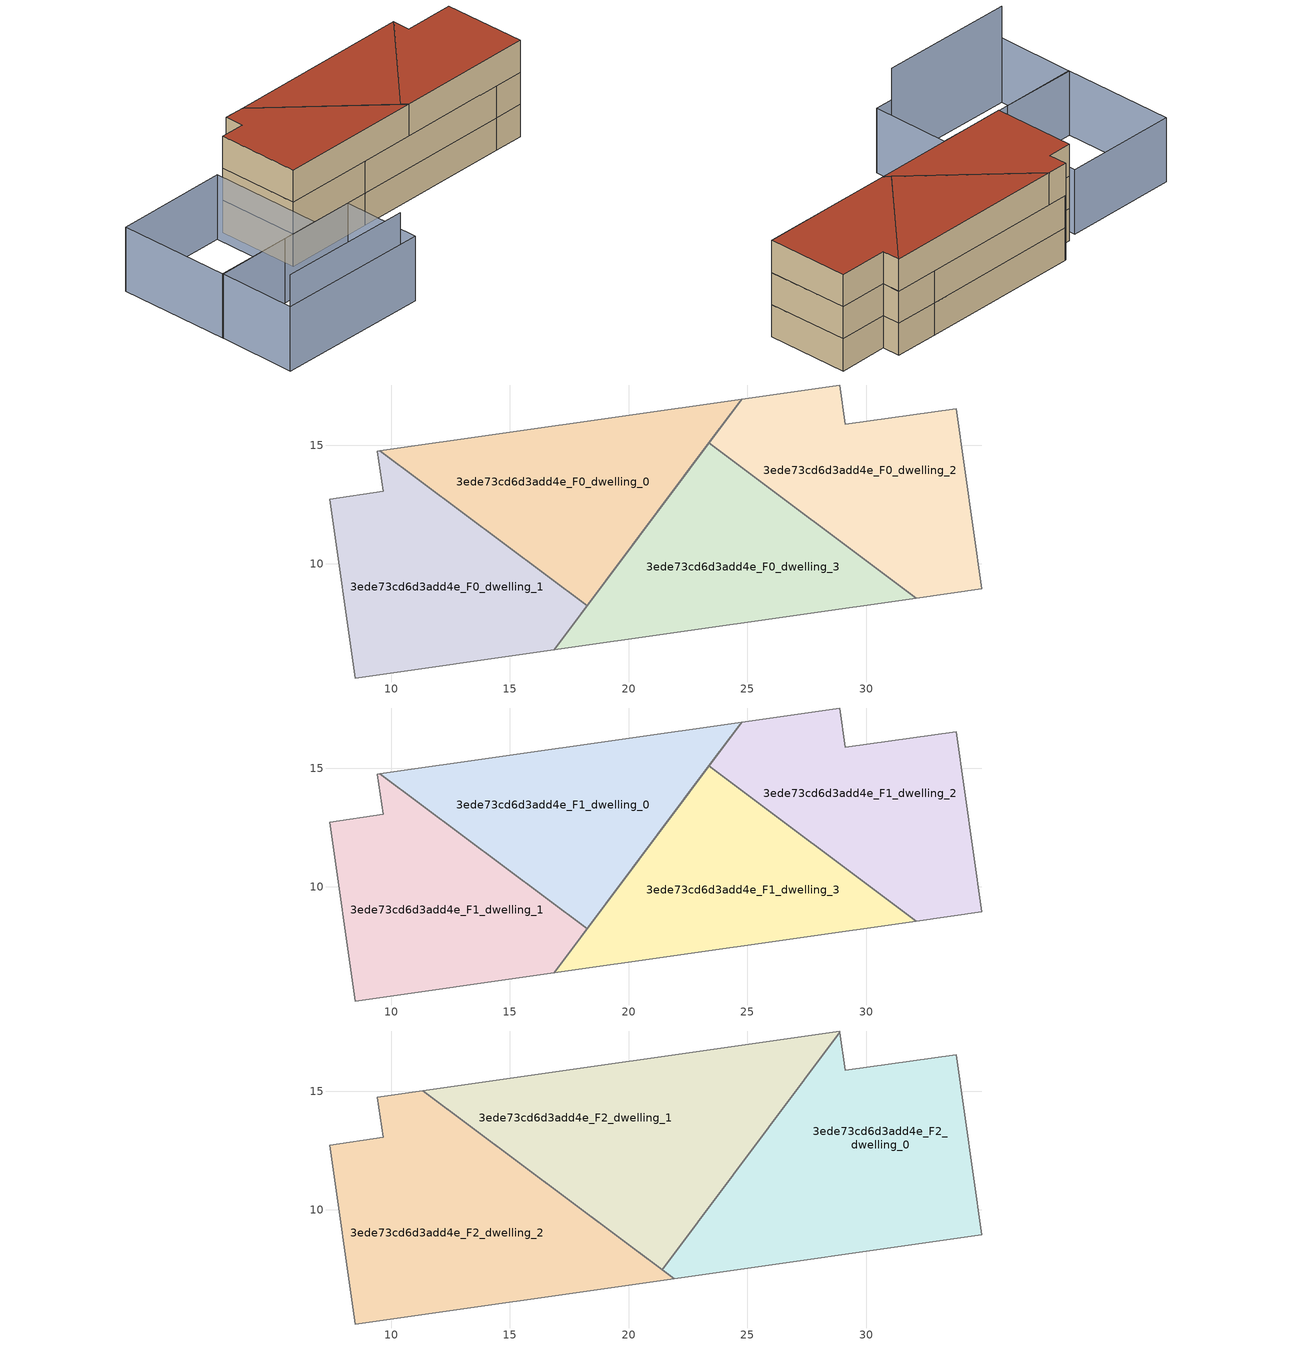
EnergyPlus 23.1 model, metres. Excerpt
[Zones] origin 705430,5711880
3ede73cd6d3add4e_F0_dwelling_0
 floor ground (EU_floor_Construction): 24.76,16.94 18.25,8.24 9.52,14.77 z0
 wall adiabatic (EU_wall_Construction): 18.25,8.24 24.76,16.94 9.52,14.77 z0:3
 wall to 3ede73cd6d3add4e_F0_dwelling_1 (EU_wall_Construction): 9.52,14.77 18.25,8.24 z0:3
3ede73cd6d3add4e_F0_dwelling_1
 floor ground (EU_floor_Construction): 18.25,8.24 16.86,6.39 8.49,5.19 7.4,12.73 9.66,13.06 9.42,14.75 9.52,14.77 z0
 wall adiabatic (EU_wall_Construction): 9.52,14.77 9.42,14.75 9.66,13.06 7.4,12.73 8.49,5.19 16.86,6.39 18.25,8.24 z0:3
3ede73cd6d3add4e_F0_dwelling_2
 floor ground (EU_floor_Construction): 33.8,16.54 34.88,8.96 32.11,8.56 23.37,15.09 24.76,16.94 28.89,17.53 29.12,15.87 z0
 wall to 3ede73cd6d3add4e_F0_dwelling_3 (EU_wall_Construction): 23.37,15.09 32.11,8.56 z0:3
 wall adiabatic (EU_wall_Construction): 32.11,8.56 34.88,8.96 33.8,16.54 29.12,15.87 28.89,17.53 24.76,16.94 23.37,15.09 z0:3
3ede73cd6d3add4e_F0_dwelling_3
 floor ground (EU_floor_Construction): 32.11,8.56 16.86,6.39 23.37,15.09 z0
 wall adiabatic (EU_wall_Construction): 23.37,15.09 16.86,6.39 32.11,8.56 z0:3
3ede73cd6d3add4e_F1_dwelling_0
 floor to 3ede73cd6d3add4e_F0_dwelling_0 (EU_floor_Construction): 24.76,16.94 18.25,8.24 9.52,14.77 z3
 wall adiabatic (EU_wall_Construction): 18.25,8.24 24.76,16.94 9.52,14.77 z3:6
 wall to 3ede73cd6d3add4e_F1_dwelling_1 (EU_wall_Construction): 9.52,14.77 18.25,8.24 z3:6
3ede73cd6d3add4e_F1_dwelling_1
 floor to 3ede73cd6d3add4e_F0_dwelling_1 (EU_floor_Construction): 18.25,8.24 16.86,6.39 8.49,5.19 7.4,12.73 9.66,13.06 9.42,14.75 9.52,14.77 z3
 wall adiabatic (EU_wall_Construction): 9.52,14.77 9.42,14.75 9.66,13.06 7.4,12.73 8.49,5.19 16.86,6.39 18.25,8.24 z3:6
3ede73cd6d3add4e_F1_dwelling_2
 floor to 3ede73cd6d3add4e_F0_dwelling_2 (EU_floor_Construction): 33.8,16.54 34.88,8.96 32.11,8.56 23.37,15.09 24.76,16.94 28.89,17.53 29.12,15.87 z3
 wall to 3ede73cd6d3add4e_F1_dwelling_3 (EU_wall_Construction): 23.37,15.09 32.11,8.56 z3:6
 wall adiabatic (EU_wall_Construction): 32.11,8.56 34.88,8.96 33.8,16.54 29.12,15.87 28.89,17.53 24.76,16.94 23.37,15.09 z3:6
3ede73cd6d3add4e_F1_dwelling_3
 floor to 3ede73cd6d3add4e_F0_dwelling_3 (EU_floor_Construction): 32.11,8.56 16.86,6.39 23.37,15.09 z3
 wall adiabatic (EU_wall_Construction): 23.37,15.09 16.86,6.39 32.11,8.56 z3:6
3ede73cd6d3add4e_F2_dwelling_0
 floor to 3ede73cd6d3add4e_F1_dwelling_2 (EU_floor_Construction): 33.8,16.54 34.88,8.96 32.11,8.56 25.76,13.31 28.89,17.49 29.12,15.87 z6
 floor to 3ede73cd6d3add4e_F1_dwelling_3 (EU_floor_Construction): 32.11,8.56 21.92,7.11 21.41,7.49 25.76,13.31 z6
 wall adiabatic (EU_wall_Construction): 21.41,7.49 21.92,7.11 34.88,8.96 33.8,16.54 29.12,15.87 28.89,17.49 z6:9
 wall to 3ede73cd6d3add4e_F2_dwelling_1 (EU_wall_Construction): 28.89,17.49 21.41,7.49 z6:9
 roof outside (EU_roof_Construction): 34.88,8.96 33.8,16.54 29.12,15.87 28.89,17.49 21.41,7.49 21.92,7.11 z9
3ede73cd6d3add4e_F2_dwelling_1
 floor to 3ede73cd6d3add4e_F1_dwelling_0 (EU_floor_Construction): 24.76,16.94 19.02,9.27 11.33,15.02 z6
 floor to 3ede73cd6d3add4e_F1_dwelling_2 (EU_floor_Construction): 28.89,17.53 28.89,17.49 25.76,13.31 23.37,15.09 24.76,16.94 z6
 floor to 3ede73cd6d3add4e_F1_dwelling_3 (EU_floor_Construction): 25.76,13.31 21.41,7.49 19.02,9.27 23.37,15.09 z6
 wall adiabatic (EU_wall_Construction): 28.89,17.49 28.89,17.53 11.33,15.03 21.41,7.49 z6:9
 roof outside (EU_roof_Construction): 21.41,7.49 28.89,17.49 28.89,17.53 11.33,15.03 z9
3ede73cd6d3add4e_F2_dwelling_2
 floor to 3ede73cd6d3add4e_F1_dwelling_1 (EU_floor_Construction): 18.25,8.24 16.87,6.39 8.49,5.19 7.4,12.73 9.66,13.06 9.42,14.75 9.52,14.77 z6
 floor to 3ede73cd6d3add4e_F1_dwelling_0 (EU_floor_Construction): 19.02,9.27 18.25,8.24 9.52,14.77 11.33,15.02 z6
 floor to 3ede73cd6d3add4e_F1_dwelling_3 (EU_floor_Construction): 21.92,7.11 16.87,6.39 19.02,9.27 z6
 wall adiabatic (EU_wall_Construction): 9.42,14.75 9.66,13.06 7.4,12.73 8.49,5.19 21.92,7.11 11.33,15.03 9.42,14.75 z6:9
 roof outside (EU_roof_Construction): 21.92,7.11 11.33,15.03 9.42,14.75 9.66,13.06 7.4,12.73 8.49,5.19 z9
shading: -1.72,-6.85 10.99,-5.15 z0:9; 12.68,-4.93 -1.75,-6.85 / -1.75,-6.85 -2.72,0.41 / -2.72,0.41 11.72,2.33 / 11.72,2.33 12.68,-4.93 / 7.89,1.85 -2.72,0.35 / -2.72,0.35 -4.19,10.74 / -4.19,10.74 6.42,12.24 / 6.42,12.24 7.89,1.85 z0:6
[Building]
EU S2 Campaign: North Axis=0; Terrain=City; Solar Distribution=FullExterior
[Site:Location]
London: Latitude=51.5; Longitude=-0.5; Time Zone=0; Elevation=25
[SizingPeriod:WeatherFileDays]
AnnualSizingPeriod: Begin Month=1; Begin Day of Month=1; End Month=12; End Day of Month=31; Day of Week for Start Day=Monday; Use Weather File Daylight Saving Period=No; Use Weather File Rain and Snow Indicators=No
[MATERIAL]
EU_InternalMass_Material: Roughness=MediumRough; Thickness=0.1; Conductivity=1; Density=1800; Specific Heat=900; Thermal Absorptance=0.9; Solar Absorptance=0.7; Visible Absorptance=0.7
[MATERIAL:NOMASS] Roughness=MediumRough; Thermal Absorptance=0.9; Solar Absorptance=0.7; Visible Absorptance=0.7
Name | Thermal Resistance
EU_wall_NoMass | 1.04674
EU_roof_NoMass | 4.32442
EU_floor_NoMass | 2.04616
[CONSTRUCTION]
EU_wall_Construction: EU_wall_NoMass
EU_roof_Construction: EU_roof_NoMass
EU_floor_Construction: EU_floor_NoMass
EU_InternalMass_Construction: EU_InternalMass_Material
[ZONE] Type=1; Multiplier=1; Ceiling Height=autocalculate; Floor Area=autocalculate; Part of Total Floor Area=Yes
Name | Volume
3ede73cd6d3add4e_F0_dwelling_0; 3ede73cd6d3add4e_F1_dwelling_0; 3ede73cd6d3add4e_F0_dwelling_1; 3ede73cd6d3add4e_F1_dwelling_1 | 177.809
3ede73cd6d3add4e_F2_dwelling_0 | 237.081
3ede73cd6d3add4e_F2_dwelling_1 | 237.074
3ede73cd6d3add4e_F0_dwelling_2; 3ede73cd6d3add4e_F1_dwelling_2 | 177.815
3ede73cd6d3add4e_F2_dwelling_2 | 237.093
3ede73cd6d3add4e_F0_dwelling_3; 3ede73cd6d3add4e_F1_dwelling_3 | 177.813
[INTERNALMASS] Construction=EU_InternalMass_Construction
Name | Zone or ZoneList | Surface Area
3ede73cd6d3add4e_F0_dwelling_0_EU_InternalMass | 3ede73cd6d3add4e_F0_dwelling_0 | 59.2699
3ede73cd6d3add4e_F0_dwelling_1_EU_InternalMass | 3ede73cd6d3add4e_F0_dwelling_1 | 59.2697
3ede73cd6d3add4e_F0_dwelling_2_EU_InternalMass | 3ede73cd6d3add4e_F0_dwelling_2 | 59.2719
3ede73cd6d3add4e_F0_dwelling_3_EU_InternalMass | 3ede73cd6d3add4e_F0_dwelling_3 | 59.271
3ede73cd6d3add4e_F1_dwelling_0_EU_InternalMass | 3ede73cd6d3add4e_F1_dwelling_0 | 59.2699
3ede73cd6d3add4e_F1_dwelling_1_EU_InternalMass | 3ede73cd6d3add4e_F1_dwelling_1 | 59.2697
3ede73cd6d3add4e_F1_dwelling_2_EU_InternalMass | 3ede73cd6d3add4e_F1_dwelling_2 | 59.2719
3ede73cd6d3add4e_F1_dwelling_3_EU_InternalMass | 3ede73cd6d3add4e_F1_dwelling_3 | 59.271
3ede73cd6d3add4e_F2_dwelling_0_EU_InternalMass | 3ede73cd6d3add4e_F2_dwelling_0 | 79.0259
3ede73cd6d3add4e_F2_dwelling_1_EU_InternalMass | 3ede73cd6d3add4e_F2_dwelling_1 | 79.0219
3ede73cd6d3add4e_F2_dwelling_2_EU_InternalMass | 3ede73cd6d3add4e_F2_dwelling_2 | 79.0309
[OTHEREQUIPMENT] Fuel Type=Electricity; Design Level Calculation Method=Watts/Area; Power per Zone Floor Area=1; Fraction Latent=0; Fraction Radiant=0; Fraction Lost=0; Carbon Dioxide Generation Rate=0; EndUse Subcategory=EU_Step8_InternalGains
Name | Zone or ZoneList or Space or SpaceList | Schedule
EU_Step8_InternalGain_3ede73cd6d3add4e_F0_dwelling_0_f000 | 3ede73cd6d3add4e_F0_dwelling_0 | EU_Step8_GainSchedule_3ede73cd6d3add4e_F0_dwelling_0_f000
EU_Step8_InternalGain_3ede73cd6d3add4e_F0_dwelling_1_f000 | 3ede73cd6d3add4e_F0_dwelling_1 | EU_Step8_GainSchedule_3ede73cd6d3add4e_F0_dwelling_1_f000
EU_Step8_InternalGain_3ede73cd6d3add4e_F0_dwelling_2_f000 | 3ede73cd6d3add4e_F0_dwelling_2 | EU_Step8_GainSchedule_3ede73cd6d3add4e_F0_dwelling_2_f000
EU_Step8_InternalGain_3ede73cd6d3add4e_F0_dwelling_3_f000 | 3ede73cd6d3add4e_F0_dwelling_3 | EU_Step8_GainSchedule_3ede73cd6d3add4e_F0_dwelling_3_f000
EU_Step8_InternalGain_3ede73cd6d3add4e_F1_dwelling_0_f000 | 3ede73cd6d3add4e_F1_dwelling_0 | EU_Step8_GainSchedule_3ede73cd6d3add4e_F1_dwelling_0_f000
EU_Step8_InternalGain_3ede73cd6d3add4e_F1_dwelling_1_f000 | 3ede73cd6d3add4e_F1_dwelling_1 | EU_Step8_GainSchedule_3ede73cd6d3add4e_F1_dwelling_1_f000
EU_Step8_InternalGain_3ede73cd6d3add4e_F1_dwelling_2_f000 | 3ede73cd6d3add4e_F1_dwelling_2 | EU_Step8_GainSchedule_3ede73cd6d3add4e_F1_dwelling_2_f000
EU_Step8_InternalGain_3ede73cd6d3add4e_F1_dwelling_3_f000 | 3ede73cd6d3add4e_F1_dwelling_3 | EU_Step8_GainSchedule_3ede73cd6d3add4e_F1_dwelling_3_f000
EU_Step8_InternalGain_3ede73cd6d3add4e_F2_dwelling_0_f000 | 3ede73cd6d3add4e_F2_dwelling_0 | EU_Step8_GainSchedule_3ede73cd6d3add4e_F2_dwelling_0_f000
EU_Step8_InternalGain_3ede73cd6d3add4e_F2_dwelling_1_f000 | 3ede73cd6d3add4e_F2_dwelling_1 | EU_Step8_GainSchedule_3ede73cd6d3add4e_F2_dwelling_1_f000
EU_Step8_InternalGain_3ede73cd6d3add4e_F2_dwelling_2_f000 | 3ede73cd6d3add4e_F2_dwelling_2 | EU_Step8_GainSchedule_3ede73cd6d3add4e_F2_dwelling_2_f000
[ZONEVENTILATION:DESIGNFLOWRATE] Schedule=EU_AlwaysOn; Design Flow Rate Calculation Method=AirChanges/Hour; Air Changes per Hour=0.488719; Ventilation Type=Natural; Fan Pressure Rise=0; Fan Total Efficiency=1; Constant Term Coefficient=1; Temperature Term Coefficient=0; Velocity Term Coefficient=0; Velocity Squared Term Coefficient=0; Minimum Indoor Temperature=-100; Maximum Indoor Temperature=100; Delta Temperature=-100; Minimum Outdoor Temperature=-100; Maximum Outdoor Temperature=100; Maximum Wind Speed=40
Name | Zone or ZoneList or Space or SpaceList
EU_ConstantAir_3ede73cd6d3add4e_F0_dwelling_0 | 3ede73cd6d3add4e_F0_dwelling_0
EU_ConstantAir_3ede73cd6d3add4e_F0_dwelling_1 | 3ede73cd6d3add4e_F0_dwelling_1
EU_ConstantAir_3ede73cd6d3add4e_F0_dwelling_2 | 3ede73cd6d3add4e_F0_dwelling_2
EU_ConstantAir_3ede73cd6d3add4e_F0_dwelling_3 | 3ede73cd6d3add4e_F0_dwelling_3
EU_ConstantAir_3ede73cd6d3add4e_F1_dwelling_0 | 3ede73cd6d3add4e_F1_dwelling_0
EU_ConstantAir_3ede73cd6d3add4e_F1_dwelling_1 | 3ede73cd6d3add4e_F1_dwelling_1
EU_ConstantAir_3ede73cd6d3add4e_F1_dwelling_2 | 3ede73cd6d3add4e_F1_dwelling_2
EU_ConstantAir_3ede73cd6d3add4e_F1_dwelling_3 | 3ede73cd6d3add4e_F1_dwelling_3
EU_ConstantAir_3ede73cd6d3add4e_F2_dwelling_0 | 3ede73cd6d3add4e_F2_dwelling_0
EU_ConstantAir_3ede73cd6d3add4e_F2_dwelling_1 | 3ede73cd6d3add4e_F2_dwelling_1
EU_ConstantAir_3ede73cd6d3add4e_F2_dwelling_2 | 3ede73cd6d3add4e_F2_dwelling_2
[HVACTEMPLATE:THERMOSTAT] Constant Heating Setpoint=20; Constant Cooling Setpoint=50
EU_HeatOnly_3ede73cd6d3add4e_F0_dwelling_0; EU_HeatOnly_3ede73cd6d3add4e_F0_dwelling_1; EU_HeatOnly_3ede73cd6d3add4e_F0_dwelling_2; EU_HeatOnly_3ede73cd6d3add4e_F0_dwelling_3; EU_HeatOnly_3ede73cd6d3add4e_F1_dwelling_0; EU_HeatOnly_3ede73cd6d3add4e_F1_dwelling_1; EU_HeatOnly_3ede73cd6d3add4e_F1_dwelling_2; EU_HeatOnly_3ede73cd6d3add4e_F1_dwelling_3; EU_HeatOnly_3ede73cd6d3add4e_F2_dwelling_0; EU_HeatOnly_3ede73cd6d3add4e_F2_dwelling_1; EU_HeatOnly_3ede73cd6d3add4e_F2_dwelling_2
[HVACTEMPLATE:ZONE:IDEALLOADSAIRSYSTEM] System Availability Schedule=EU_AlwaysOn; Maximum Heating Supply Air Temperature=50; Minimum Cooling Supply Air Temperature=13; Maximum Heating Supply Air Humidity Ratio=0.0156; Minimum Cooling Supply Air Humidity Ratio=0.0077; Heating Limit=NoLimit; Cooling Limit=NoLimit; Heating Availability Schedule=EU_AlwaysOn; Cooling Availability Schedule=EU_CoolingOff; Dehumidification Control Type=ConstantSensibleHeatRatio; Cooling Sensible Heat Ratio=0.7; Dehumidification Setpoint=60; Humidification Control Type=None; Humidification Setpoint=30; Outdoor Air Method=None; Outdoor Air Flow Rate per Person=0.00944; Outdoor Air Flow Rate per Zone Floor Area=0; Outdoor Air Flow Rate per Zone=0; Demand Controlled Ventilation Type=None; Outdoor Air Economizer Type=NoEconomizer; Heat Recovery Type=None; Sensible Heat Recovery Effectiveness=0.7; Latent Heat Recovery Effectiveness=0.65
Name | Template Thermostat
3ede73cd6d3add4e_F0_dwelling_0 | EU_HeatOnly_3ede73cd6d3add4e_F0_dwelling_0
3ede73cd6d3add4e_F0_dwelling_1 | EU_HeatOnly_3ede73cd6d3add4e_F0_dwelling_1
3ede73cd6d3add4e_F0_dwelling_2 | EU_HeatOnly_3ede73cd6d3add4e_F0_dwelling_2
3ede73cd6d3add4e_F0_dwelling_3 | EU_HeatOnly_3ede73cd6d3add4e_F0_dwelling_3
3ede73cd6d3add4e_F1_dwelling_0 | EU_HeatOnly_3ede73cd6d3add4e_F1_dwelling_0
3ede73cd6d3add4e_F1_dwelling_1 | EU_HeatOnly_3ede73cd6d3add4e_F1_dwelling_1
3ede73cd6d3add4e_F1_dwelling_2 | EU_HeatOnly_3ede73cd6d3add4e_F1_dwelling_2
3ede73cd6d3add4e_F1_dwelling_3 | EU_HeatOnly_3ede73cd6d3add4e_F1_dwelling_3
3ede73cd6d3add4e_F2_dwelling_0 | EU_HeatOnly_3ede73cd6d3add4e_F2_dwelling_0
3ede73cd6d3add4e_F2_dwelling_1 | EU_HeatOnly_3ede73cd6d3add4e_F2_dwelling_1
3ede73cd6d3add4e_F2_dwelling_2 | EU_HeatOnly_3ede73cd6d3add4e_F2_dwelling_2
[SIZING:ZONE] Zone Cooling Design Supply Air Temperature Input Method=SupplyAirTemperature; Zone Cooling Design Supply Air Temperature=13; Zone Heating Design Supply Air Temperature Input Method=SupplyAirTemperature; Zone Heating Design Supply Air Temperature=50; Zone Cooling Design Supply Air Humidity Ratio=0.008; Zone Heating Design Supply Air Humidity Ratio=0.008; Cooling Design Air Flow Method=DesignDay; Cooling Design Air Flow Rate=0; Cooling Minimum Air Flow per Zone Floor Area=0.000762; Cooling Minimum Air Flow=0; Cooling Minimum Air Flow Fraction=0.2; Heating Design Air Flow Method=DesignDay; Heating Design Air Flow Rate=0; Heating Maximum Air Flow per Zone Floor Area=0.002032; Heating Maximum Air Flow=0.141576; Heating Maximum Air Flow Fraction=0.3; Account for Dedicated Outdoor Air System=No; Dedicated Outdoor Air System Control Strategy=NeutralSupplyAir; Dedicated Outdoor Air Low Setpoint Temperature for Design=autosize; Dedicated Outdoor Air High Setpoint Temperature for Design=autosize; Zone Load Sizing Method=Sensible Load Only No Latent Load; Zone Latent Cooling Design Supply Air Humidity Ratio Input Method=HumidityRatioDifference; Zone Cooling Design Supply Air Humidity Ratio Difference=0.005; Zone Latent Heating Design Supply Air Humidity Ratio Input Method=HumidityRatioDifference; Zone Humidification Design Supply Air Humidity Ratio Difference=0.005
3ede73cd6d3add4e_F0_dwelling_0; 3ede73cd6d3add4e_F0_dwelling_1; 3ede73cd6d3add4e_F0_dwelling_2; 3ede73cd6d3add4e_F0_dwelling_3; 3ede73cd6d3add4e_F1_dwelling_0; 3ede73cd6d3add4e_F1_dwelling_1; 3ede73cd6d3add4e_F1_dwelling_2; 3ede73cd6d3add4e_F1_dwelling_3; 3ede73cd6d3add4e_F2_dwelling_0; 3ede73cd6d3add4e_F2_dwelling_1; 3ede73cd6d3add4e_F2_dwelling_2
[SCHEDULE:CONSTANT]
Name | Hourly Value
EU_AlwaysOn | 1
EU_CoolingOff | 0
[SCHEDULE:FILE] Column Number=1; Rows to Skip at Top=0; Number of Hours of Data=8760; Column Separator=Comma; Interpolate to Timestep=No; Minutes per Item=60; Adjust Schedule for Daylight Savings=Yes
Name | File
EU_Step8_GainSchedule_3ede73cd6d3add4e_F0_dwelling_0_f000 | ../../schedules/3ede73cd6d3add4e/3ede73cd6d3add4e_F0_dwelling_0_f000_gain.csv
EU_Step8_GainSchedule_3ede73cd6d3add4e_F0_dwelling_1_f000 | ../../schedules/3ede73cd6d3add4e/3ede73cd6d3add4e_F0_dwelling_1_f000_gain.csv
EU_Step8_GainSchedule_3ede73cd6d3add4e_F0_dwelling_2_f000 | ../../schedules/3ede73cd6d3add4e/3ede73cd6d3add4e_F0_dwelling_2_f000_gain.csv
EU_Step8_GainSchedule_3ede73cd6d3add4e_F0_dwelling_3_f000 | ../../schedules/3ede73cd6d3add4e/3ede73cd6d3add4e_F0_dwelling_3_f000_gain.csv
EU_Step8_GainSchedule_3ede73cd6d3add4e_F1_dwelling_0_f000 | ../../schedules/3ede73cd6d3add4e/3ede73cd6d3add4e_F1_dwelling_0_f000_gain.csv
EU_Step8_GainSchedule_3ede73cd6d3add4e_F1_dwelling_1_f000 | ../../schedules/3ede73cd6d3add4e/3ede73cd6d3add4e_F1_dwelling_1_f000_gain.csv
EU_Step8_GainSchedule_3ede73cd6d3add4e_F1_dwelling_2_f000 | ../../schedules/3ede73cd6d3add4e/3ede73cd6d3add4e_F1_dwelling_2_f000_gain.csv
EU_Step8_GainSchedule_3ede73cd6d3add4e_F1_dwelling_3_f000 | ../../schedules/3ede73cd6d3add4e/3ede73cd6d3add4e_F1_dwelling_3_f000_gain.csv
EU_Step8_GainSchedule_3ede73cd6d3add4e_F2_dwelling_0_f000 | ../../schedules/3ede73cd6d3add4e/3ede73cd6d3add4e_F2_dwelling_0_f000_gain.csv
EU_Step8_GainSchedule_3ede73cd6d3add4e_F2_dwelling_1_f000 | ../../schedules/3ede73cd6d3add4e/3ede73cd6d3add4e_F2_dwelling_1_f000_gain.csv
EU_Step8_GainSchedule_3ede73cd6d3add4e_F2_dwelling_2_f000 | ../../schedules/3ede73cd6d3add4e/3ede73cd6d3add4e_F2_dwelling_2_f000_gain.csv
